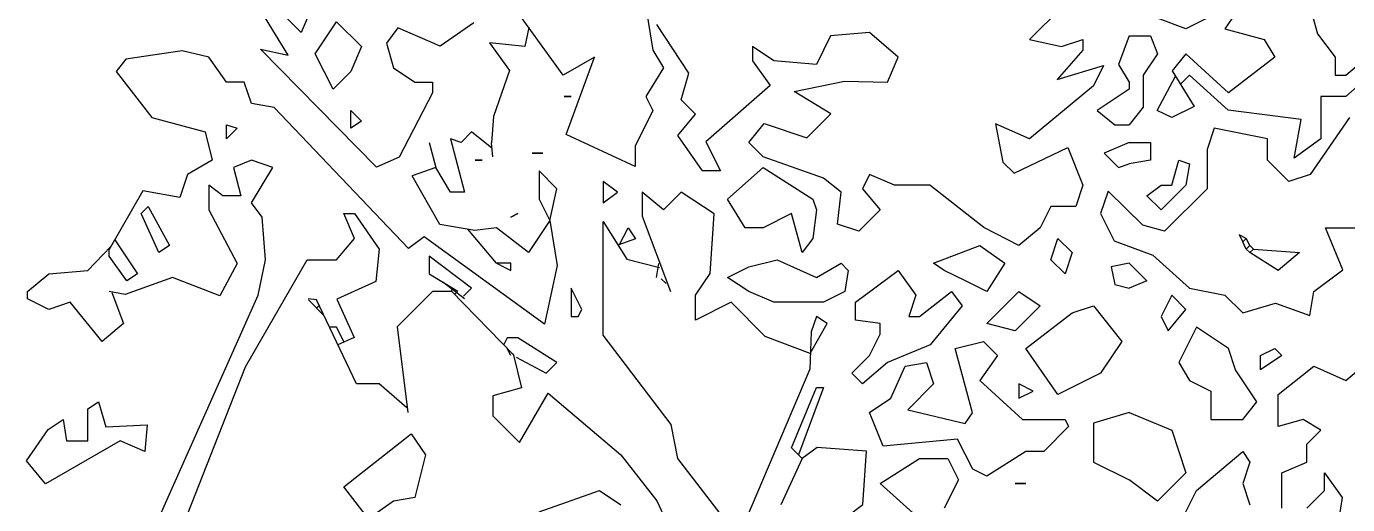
# Model space of a CAD drawing. Header units: millimetres. Extents: x 1211.91 to 1219.54, y 1029.16 to 1038.08.
# Drawn here: x 1213.86 to 1214.841, y 1036.323 to 1036.678 of the extents above; entities that cross this region are included whole.
import ezdxf

# ---------------------------------------------------------------- set-up
doc = ezdxf.new("R2010")
doc.units = ezdxf.units.MM
doc.header["$MEASUREMENT"] = 0
for name, color, linetype in [('Hojas01', 94, 'CONTINUOUS'), ('Hojas02', 62, 'CONTINUOUS'), ('Tronco', 34, 'CONTINUOUS')]:
    doc.layers.add(name, color=color, linetype=linetype)

msp = doc.modelspace()

# ---------------------------------------------------------------- linework, layer by layer
at = {"layer": 'Hojas01', "linetype": 'Continuous'}
for p, q in [((1214.0541, 1036.65697), (1214.01173, 1036.726)), ((1214.2583, 1036.64218), (1214.21738, 1036.69894)), ((1214.31968, 1036.69261), (1214.32496, 1036.66066)), ((1214.62896, 1036.69274), (1214.6048, 1036.66858)), ((1214.75528, 1036.68442), (1214.75, 1036.6765)), ((1214.81336, 1036.69234), (1214.81877, 1036.67281)), ((1214.13554, 1036.6773), (1214.12696, 1036.66594)), ((1214.16696, 1036.66357), (1214.13554, 1036.6773)), ((1214.19191, 1036.68099), (1214.16696, 1036.66357)), ((1214.23283, 1036.67756), (1214.22992, 1036.6633)), ((1214.35176, 1036.64364), (1214.328, 1036.6798)), ((1214.486, 1036.67386), (1214.45696, 1036.67122)), ((1214.50712, 1036.65538), (1214.486, 1036.67386)), ((1214.75, 1036.6765), (1214.77904, 1036.66858)), ((1214.12696, 1036.66594), (1214.13224, 1036.64746)), ((1214.22992, 1036.6633), (1214.20365, 1036.66621)), ((1214.20365, 1036.66621), (1214.21831, 1036.64548)), ((1214.45696, 1036.67122), (1214.4464, 1036.6501)), ((1214.6048, 1036.66858), (1214.62856, 1036.6633)), ((1214.62856, 1036.6633), (1214.6444, 1036.66858)), ((1214.6444, 1036.66858), (1214.6444, 1036.66066)), ((1214.77904, 1036.66858), (1214.78696, 1036.65538)), ((1214.81877, 1036.67281), (1214.83184, 1036.65538)), ((1213.97516, 1036.66027), (1213.93332, 1036.65406)), ((1213.99496, 1036.65538), (1213.97516, 1036.66027)), ((1214.00816, 1036.6369), (1213.99496, 1036.65538)), ((1214.03351, 1036.66146), (1214.0541, 1036.65697)), ((1214.28167, 1036.65552), (1214.2583, 1036.64218)), ((1214.26041, 1036.59796), (1214.28167, 1036.65552)), ((1214.32496, 1036.66066), (1214.33288, 1036.64746)), ((1214.41472, 1036.65274), (1214.39888, 1036.6633)), ((1214.39888, 1036.6633), (1214.39888, 1036.65274)), ((1214.4992, 1036.6369), (1214.50712, 1036.65538)), ((1214.6444, 1036.66066), (1214.62539, 1036.63888)), ((1214.72096, 1036.65802), (1214.7108, 1036.64535)), ((1214.75264, 1036.62898), (1214.72096, 1036.65802)), ((1214.78696, 1036.65538), (1214.75264, 1036.62898)), ((1214.83184, 1036.65538), (1214.83184, 1036.64218)), ((1214.83976, 1036.64218), (1214.8556, 1036.65538)), ((1213.93332, 1036.65406), (1213.92632, 1036.64482)), ((1213.92632, 1036.64482), (1213.95272, 1036.6105)), ((1214.13224, 1036.64746), (1214.14808, 1036.6369)), ((1214.21831, 1036.64548), (1214.20643, 1036.61143)), ((1214.33288, 1036.64746), (1214.31968, 1036.62634)), ((1214.39888, 1036.65274), (1214.41208, 1036.6344)), ((1214.4464, 1036.6501), (1214.41472, 1036.65274)), ((1214.62539, 1036.63888), (1214.65985, 1036.64931)), ((1214.65985, 1036.64931), (1214.65232, 1036.63426)), ((1214.7108, 1036.64535), (1214.72703, 1036.61882)), ((1214.86088, 1036.64482), (1214.83976, 1036.62634)), ((1214.02136, 1036.6369), (1214.00816, 1036.6369)), ((1214.02664, 1036.62106), (1214.02136, 1036.6369)), ((1214.14808, 1036.6369), (1214.16128, 1036.6369)), ((1214.16128, 1036.6369), (1214.16128, 1036.62885)), ((1214.34608, 1036.6237), (1214.35176, 1036.64364)), ((1214.43003, 1036.62991), (1214.46739, 1036.6377)), ((1214.46739, 1036.6377), (1214.4992, 1036.6369)), ((1214.69971, 1036.61578), (1214.71331, 1036.64139)), ((1214.7236, 1036.64218), (1214.71687, 1036.63545)), ((1214.75238, 1036.61605), (1214.7236, 1036.64218)), ((1214.83184, 1036.64218), (1214.83976, 1036.64218)), ((1214.16128, 1036.62885), (1214.13647, 1036.58107)), ((1214.31968, 1036.62634), (1214.32496, 1036.61578)), ((1214.41208, 1036.6344), (1214.3643, 1036.59242)), ((1214.45723, 1036.61341), (1214.43003, 1036.62991)), ((1214.65232, 1036.63426), (1214.6048, 1036.59466)), ((1214.83976, 1036.62634), (1214.82128, 1036.62634)), ((1214.82128, 1036.62634), (1214.82128, 1036.59466)), ((1214.04367, 1036.61816), (1214.02664, 1036.62106)), ((1214.32496, 1036.61578), (1214.31176, 1036.58938)), ((1214.35664, 1036.61314), (1214.34608, 1036.6237)), ((1214.7104, 1036.6105), (1214.69971, 1036.61578)), ((1214.72703, 1036.61882), (1214.7104, 1036.6105)), ((1214.8065, 1036.60905), (1214.75238, 1036.61605)), ((1213.95272, 1036.6105), (1213.99232, 1036.59994)), ((1214.20643, 1036.61143), (1214.20497, 1036.59189)), ((1214.34344, 1036.5973), (1214.35664, 1036.61314)), ((1214.39624, 1036.59202), (1214.40773, 1036.60628)), ((1214.40773, 1036.60628), (1214.43941, 1036.59559)), ((1214.43941, 1036.59559), (1214.45723, 1036.61341)), ((1214.6048, 1036.59466), (1214.57959, 1036.60588)), ((1214.57959, 1036.60588), (1214.585, 1036.5775)), ((1214.80135, 1036.58041), (1214.8065, 1036.60905)), ((1214.8424, 1036.6105), (1214.81336, 1036.56826)), ((1213.99232, 1036.59994), (1213.9976, 1036.57882)), ((1214.19032, 1036.59994), (1214.1824, 1036.59202)), ((1214.20537, 1036.58793), (1214.19032, 1036.59994)), ((1214.31176, 1036.5742), (1214.26041, 1036.59796)), ((1214.36192, 1036.5709), (1214.34344, 1036.5973)), ((1214.74208, 1036.60258), (1214.7368, 1036.58674)), ((1214.78168, 1036.59466), (1214.74208, 1036.60258)), ((1214.15864, 1036.59202), (1214.16366, 1036.57341)), ((1214.1824, 1036.59202), (1214.17448, 1036.59466)), ((1214.17448, 1036.59466), (1214.18504, 1036.55506)), ((1214.20616, 1036.58146), (1214.20497, 1036.59189)), ((1214.31176, 1036.58938), (1214.31176, 1036.5742)), ((1214.3643, 1036.59242), (1214.37512, 1036.5709)), ((1214.4068, 1036.58146), (1214.39624, 1036.59202)), ((1214.59332, 1036.56919), (1214.63318, 1036.58833)), ((1214.63318, 1036.58833), (1214.6444, 1036.56034)), ((1214.7368, 1036.58674), (1214.7368, 1036.5577)), ((1214.78168, 1036.57882), (1214.78168, 1036.59466)), ((1214.82128, 1036.59466), (1214.80135, 1036.58041)), ((1213.9976, 1036.57882), (1213.97912, 1036.56826)), ((1214.02664, 1036.57882), (1214.01344, 1036.57354)), ((1214.04248, 1036.57354), (1214.02664, 1036.57882)), ((1214.45168, 1036.56562), (1214.4068, 1036.58146)), ((1214.585, 1036.5775), (1214.59332, 1036.56919)), ((1214.79752, 1036.56298), (1214.78168, 1036.57882)), ((1213.97912, 1036.56826), (1213.97345, 1036.55124)), ((1214.01344, 1036.57354), (1214.01872, 1036.55242)), ((1214.16656, 1036.53117), (1214.1461, 1036.56734)), ((1214.17448, 1036.55506), (1214.16366, 1036.57341)), ((1214.25368, 1036.5577), (1214.24048, 1036.5709)), ((1214.24048, 1036.5709), (1214.24048, 1036.54978)), ((1214.37512, 1036.5709), (1214.36192, 1036.5709)), ((1214.486, 1036.56826), (1214.48072, 1036.5577)), ((1214.50448, 1036.56034), (1214.486, 1036.56826)), ((1214.81336, 1036.56826), (1214.79752, 1036.56298)), ((1213.94612, 1036.55612), (1213.92104, 1036.51243)), ((1213.97345, 1036.55124), (1213.94612, 1036.55612)), ((1214.00552, 1036.55242), (1213.99496, 1036.56034)), ((1213.99496, 1036.56034), (1213.99496, 1036.54186)), ((1214.2484, 1036.53394), (1214.25368, 1036.5577)), ((1214.46488, 1036.55506), (1214.45168, 1036.56562)), ((1214.48072, 1036.5577), (1214.49392, 1036.54186)), ((1214.53062, 1036.56034), (1214.50448, 1036.56034)), ((1214.57075, 1036.52893), (1214.53062, 1036.56034)), ((1214.6444, 1036.56034), (1214.63912, 1036.5445)), ((1214.7368, 1036.5577), (1214.70512, 1036.52602)), ((1214.01872, 1036.55242), (1214.00552, 1036.55242)), ((1214.18504, 1036.55506), (1214.17448, 1036.55506)), ((1214.24048, 1036.54978), (1214.2484, 1036.53394)), ((1214.33288, 1036.54186), (1214.31704, 1036.55506)), ((1214.31704, 1036.55506), (1214.31704, 1036.53738)), ((1214.34608, 1036.55506), (1214.33288, 1036.54186)), ((1214.37037, 1036.53896), (1214.34608, 1036.55506)), ((1214.46224, 1036.5313), (1214.46488, 1036.55506)), ((1214.66315, 1036.55586), (1214.6576, 1036.53922)), ((1214.68889, 1036.53064), (1214.66315, 1036.55586)), ((1213.99496, 1036.54186), (1214.01621, 1036.502)), ((1214.31704, 1036.53738), (1214.33816, 1036.48114)), ((1214.36747, 1036.49474), (1214.37037, 1036.53896)), ((1214.49392, 1036.54186), (1214.47808, 1036.52602)), ((1214.62064, 1036.5445), (1214.61272, 1036.52866)), ((1214.63912, 1036.5445), (1214.62064, 1036.5445)), ((1214.6576, 1036.53922), (1214.66763, 1036.51903)), ((1214.1927, 1036.52668), (1214.16656, 1036.53117)), ((1214.20867, 1036.50226), (1214.18755, 1036.52761)), ((1214.2088, 1036.52866), (1214.1927, 1036.52668)), ((1214.23256, 1036.51018), (1214.2088, 1036.52866)), ((1214.2484, 1036.53394), (1214.23256, 1036.51018)), ((1214.288, 1036.53328), (1214.30569, 1036.50517)), ((1214.30015, 1036.51612), (1214.30648, 1036.52866)), ((1214.30648, 1036.52866), (1214.31203, 1036.52035)), ((1214.47808, 1036.52602), (1214.46224, 1036.5313)), ((1214.59688, 1036.51546), (1214.57075, 1036.52893)), ((1214.61272, 1036.52866), (1214.59688, 1036.51546)), ((1214.70512, 1036.52602), (1214.68889, 1036.53064)), ((1214.83765, 1036.49738), (1214.82458, 1036.52866)), ((1214.82458, 1036.52866), (1214.86616, 1036.52866)), ((1213.92527, 1036.51969), (1213.94216, 1036.49434)), ((1214.31203, 1036.52035), (1214.29896, 1036.51573)), ((1214.66763, 1036.51903), (1214.69641, 1036.5082)), ((1213.9052, 1036.49698), (1213.92236, 1036.51467)), ((1213.92104, 1036.50754), (1213.92104, 1036.51335)), ((1213.93424, 1036.48906), (1213.92104, 1036.50754)), ((1214.69641, 1036.5082), (1214.7236, 1036.48378)), ((1214.01621, 1036.502), (1214.00315, 1036.47798)), ((1214.20867, 1036.5024), (1214.21936, 1036.49698)), ((1214.21936, 1036.50226), (1214.2088, 1036.50226)), ((1214.21936, 1036.49698), (1214.21936, 1036.50226)), ((1214.30569, 1036.50517), (1214.32985, 1036.4991)), ((1214.3276, 1036.4917), (1214.32945, 1036.50213)), ((1214.816, 1036.48114), (1214.83765, 1036.49738)), ((1213.86032, 1036.48114), (1213.87616, 1036.49434)), ((1213.87616, 1036.49434), (1213.9052, 1036.49698)), ((1213.96803, 1036.49157), (1213.93292, 1036.47903)), ((1213.94216, 1036.49434), (1213.93424, 1036.48906)), ((1214.00315, 1036.47798), (1213.96803, 1036.49157)), ((1214.33473, 1036.48708), (1214.33117, 1036.49078)), ((1214.35664, 1036.4785), (1214.36747, 1036.49474)), ((1213.86032, 1036.47586), (1213.86032, 1036.48114)), ((1213.93292, 1036.47903), (1213.92104, 1036.48114)), ((1213.92289, 1036.48048), (1213.9316, 1036.45738)), ((1214.35664, 1036.46002), (1214.35664, 1036.4785)), ((1214.7236, 1036.48378), (1214.75, 1036.4785)), ((1214.75, 1036.4785), (1214.7632, 1036.4653)), ((1214.8131, 1036.46332), (1214.816, 1036.48114)), ((1213.87616, 1036.46794), (1213.86032, 1036.47586)), ((1213.892, 1036.47322), (1213.87616, 1036.46794)), ((1213.91576, 1036.44418), (1213.892, 1036.47322)), ((1214.38304, 1036.47322), (1214.35664, 1036.46002)), ((1214.40839, 1036.44788), (1214.38304, 1036.47322)), ((1214.7632, 1036.4653), (1214.78749, 1036.47256)), ((1214.78749, 1036.47256), (1214.8131, 1036.46332)), ((1214.4464, 1036.46266), (1214.44257, 1036.45118)), ((1214.45432, 1036.45738), (1214.4464, 1036.46266)), ((1213.9316, 1036.45738), (1213.91576, 1036.44418)), ((1214.44257, 1036.45118), (1214.44152, 1036.42346)), ((1214.44205, 1036.43574), (1214.45432, 1036.45738)), ((1214.44191, 1036.43508), (1214.40839, 1036.44788)), ((1214.54949, 1036.4389), (1214.57048, 1036.44418)), ((1214.56243, 1036.39112), (1214.54949, 1036.4389)), ((1214.57048, 1036.44418), (1214.58104, 1036.43362)), ((1214.58104, 1036.43362), (1214.56784, 1036.41514)), ((1214.50184, 1036.40194), (1214.5124, 1036.4257)), ((1214.5124, 1036.4257), (1214.52824, 1036.42834)), ((1214.52824, 1036.42834), (1214.53352, 1036.4125)), ((1214.7896, 1036.40458), (1214.816, 1036.4257)), ((1214.816, 1036.4257), (1214.83976, 1036.41514)), ((1214.83976, 1036.41514), (1214.8556, 1036.42834)), ((1214.53352, 1036.4125), (1214.51438, 1036.39336)), ((1214.56784, 1036.41514), (1214.59952, 1036.3861)), ((1213.9052, 1036.39402), (1213.91312, 1036.3993)), ((1213.91312, 1036.3993), (1213.91853, 1036.38056)), ((1214.486, 1036.39138), (1214.50184, 1036.40194)), ((1214.7896, 1036.38082), (1214.7896, 1036.40458)), ((1213.9052, 1036.37026), (1213.9052, 1036.39402)), ((1214.49603, 1036.3663), (1214.486, 1036.39138)), ((1214.51438, 1036.39336), (1214.55702, 1036.38307)), ((1214.55702, 1036.38307), (1214.56243, 1036.39112)), ((1213.87563, 1036.37871), (1213.88672, 1036.3861)), ((1213.88672, 1036.3861), (1213.88936, 1036.37026)), ((1213.91853, 1036.38056), (1213.94916, 1036.38214)), ((1213.94916, 1036.38214), (1213.94757, 1036.36221)), ((1214.59952, 1036.3861), (1214.6312, 1036.3861)), ((1214.63384, 1036.38082), (1214.61536, 1036.36234)), ((1214.6312, 1036.3861), (1214.63384, 1036.38082)), ((1214.80808, 1036.3861), (1214.7896, 1036.38082)), ((1214.82128, 1036.37818), (1214.80808, 1036.3861)), ((1213.85953, 1036.35535), (1213.87563, 1036.37871)), ((1213.92909, 1036.37026), (1213.87379, 1036.33819)), ((1213.88936, 1036.37026), (1213.9052, 1036.37026)), ((1213.94757, 1036.36221), (1213.92909, 1036.37026)), ((1214.55134, 1036.37158), (1214.49603, 1036.3663)), ((1214.56256, 1036.34914), (1214.55134, 1036.37158)), ((1214.81072, 1036.36762), (1214.82128, 1036.37818)), ((1214.48085, 1036.32288), (1214.48376, 1036.36248)), ((1214.60216, 1036.36234), (1214.57312, 1036.34386)), ((1214.61536, 1036.36234), (1214.60216, 1036.36234)), ((1214.81072, 1036.35442), (1214.81072, 1036.36762)), ((1213.87379, 1036.33819), (1213.85953, 1036.35535)), ((1214.79224, 1036.3465), (1214.81072, 1036.35442)), ((1214.57312, 1036.34386), (1214.56256, 1036.34914)), ((1214.79224, 1036.3201), (1214.79224, 1036.3465)), ((1214.45855, 1036.30611), (1214.48085, 1036.32288))]:
    msp.add_line(p, q, dxfattribs=at)
at = {"layer": 'Hojas02', "linetype": 'Continuous'}
for p, q in [((1214.0636, 1036.67386), (1214.04512, 1036.69234)), ((1214.07152, 1036.69234), (1214.0636, 1036.67386)), ((1214.72096, 1036.6765), (1214.69984, 1036.68442)), ((1214.7368, 1036.68442), (1214.72096, 1036.6765)), ((1214.07416, 1036.65802), (1214.09, 1036.68178)), ((1214.09, 1036.68178), (1214.10848, 1036.6633)), ((1214.67872, 1036.67122), (1214.6708, 1036.6501)), ((1214.67872, 1036.67122), (1214.69456, 1036.67122)), ((1214.69456, 1036.67122), (1214.69984, 1036.65802)), ((1214.08736, 1036.63162), (1214.07416, 1036.65802)), ((1214.10848, 1036.6633), (1214.10056, 1036.64482)), ((1214.69984, 1036.65802), (1214.68928, 1036.64218)), ((1214.10056, 1036.64482), (1214.08736, 1036.63162)), ((1214.6708, 1036.6501), (1214.67872, 1036.6369)), ((1214.67872, 1036.6369), (1214.67872, 1036.63162)), ((1214.68928, 1036.64218), (1214.68928, 1036.61842)), ((1214.26424, 1036.62634), (1214.25896, 1036.62634)), ((1214.25896, 1036.62634), (1214.26424, 1036.62634)), ((1214.67872, 1036.63162), (1214.65496, 1036.61578)), ((1214.10056, 1036.60258), (1214.10056, 1036.61578)), ((1214.10056, 1036.61578), (1214.10848, 1036.60786)), ((1214.65496, 1036.61578), (1214.66816, 1036.60522)), ((1214.68928, 1036.61842), (1214.67872, 1036.60522)), ((1214.00816, 1036.59466), (1214.00816, 1036.60522)), ((1214.00816, 1036.60522), (1214.01608, 1036.60258)), ((1214.10848, 1036.60786), (1214.10056, 1036.60258)), ((1214.66816, 1036.60522), (1214.67872, 1036.60522)), ((1214.01608, 1036.60258), (1214.00816, 1036.59466)), ((1214.67872, 1036.59202), (1214.66024, 1036.5841)), ((1214.67872, 1036.59202), (1214.69456, 1036.59202)), ((1214.69456, 1036.59202), (1214.69456, 1036.57882)), ((1214.19824, 1036.57882), (1214.19296, 1036.57882)), ((1214.19296, 1036.57882), (1214.19824, 1036.57882)), ((1214.24312, 1036.5841), (1214.2352, 1036.5841)), ((1214.2352, 1036.5841), (1214.24312, 1036.5841)), ((1214.66024, 1036.5841), (1214.6708, 1036.57354)), ((1214.6708, 1036.57354), (1214.67872, 1036.57618)), ((1214.69456, 1036.57882), (1214.67872, 1036.57618)), ((1214.7104, 1036.56034), (1214.71568, 1036.57882)), ((1214.71568, 1036.57882), (1214.7236, 1036.57618)), ((1214.7236, 1036.57618), (1214.72096, 1036.56034)), ((1214.3804, 1036.54978), (1214.4068, 1036.57354)), ((1214.4068, 1036.57354), (1214.44376, 1036.54978)), ((1214.29856, 1036.55506), (1214.288, 1036.56298)), ((1214.288, 1036.56298), (1214.288, 1036.54714)), ((1214.69192, 1036.55242), (1214.70248, 1036.56034)), ((1214.72096, 1036.56034), (1214.70248, 1036.54186)), ((1214.70248, 1036.56034), (1214.7104, 1036.56034)), ((1214.288, 1036.54714), (1214.29856, 1036.55506)), ((1214.3936, 1036.52866), (1214.3804, 1036.54978)), ((1214.44376, 1036.54978), (1214.4464, 1036.54186)), ((1214.70248, 1036.54186), (1214.69192, 1036.55242)), ((1213.9448, 1036.53922), (1213.95008, 1036.5445)), ((1213.958, 1036.51018), (1213.9448, 1036.53922)), ((1213.95008, 1036.5445), (1213.96592, 1036.51546)), ((1214.22464, 1036.53922), (1214.21936, 1036.53658)), ((1214.21936, 1036.53658), (1214.22464, 1036.53922)), ((1214.42792, 1036.53922), (1214.4068, 1036.52866)), ((1214.43584, 1036.51018), (1214.42792, 1036.53922)), ((1214.4464, 1036.54186), (1214.44376, 1036.52074)), ((1214.4068, 1036.52866), (1214.3936, 1036.52866)), ((1214.44376, 1036.52074), (1214.43584, 1036.51018)), ((1214.62064, 1036.5049), (1214.62592, 1036.52074)), ((1214.62592, 1036.52074), (1214.63648, 1036.51018)), ((1214.76584, 1036.52074), (1214.76056, 1036.52338)), ((1214.76056, 1036.52338), (1214.7632, 1036.5181)), ((1214.76584, 1036.52074), (1214.7632, 1036.5181)), ((1214.76584, 1036.51282), (1214.7632, 1036.5181)), ((1214.76848, 1036.51546), (1214.76584, 1036.52074)), ((1213.96592, 1036.51546), (1213.958, 1036.51018)), ((1214.53352, 1036.50226), (1214.56784, 1036.51546)), ((1214.56784, 1036.51546), (1214.58632, 1036.50226)), ((1214.63648, 1036.51018), (1214.6312, 1036.49434)), ((1214.76848, 1036.51546), (1214.76584, 1036.51282)), ((1214.76848, 1036.51018), (1214.76584, 1036.51282)), ((1214.77112, 1036.51282), (1214.76848, 1036.51546)), ((1214.77112, 1036.51282), (1214.76848, 1036.51018)), ((1214.7896, 1036.49698), (1214.76848, 1036.51018)), ((1214.77112, 1036.51282), (1214.80544, 1036.51018)), ((1214.80544, 1036.51018), (1214.7896, 1036.49698)), ((1214.3804, 1036.4917), (1214.39624, 1036.49962)), ((1214.39624, 1036.49962), (1214.41736, 1036.5049)), ((1214.41736, 1036.5049), (1214.4464, 1036.4917)), ((1214.4464, 1036.4917), (1214.46488, 1036.50226)), ((1214.46488, 1036.50226), (1214.47016, 1036.49698)), ((1214.54144, 1036.49698), (1214.53352, 1036.50226)), ((1214.58632, 1036.50226), (1214.57312, 1036.48114)), ((1214.6312, 1036.49434), (1214.62064, 1036.5049)), ((1214.67872, 1036.50226), (1214.66552, 1036.49962)), ((1214.66552, 1036.49962), (1214.66816, 1036.48642)), ((1214.67872, 1036.50226), (1214.69192, 1036.48906)), ((1214.39624, 1036.48114), (1214.3804, 1036.4917)), ((1214.47016, 1036.49698), (1214.46752, 1036.48114)), ((1214.47544, 1036.47322), (1214.50712, 1036.49698)), ((1214.50712, 1036.49698), (1214.52032, 1036.4785)), ((1214.55728, 1036.48906), (1214.54144, 1036.49698)), ((1214.57312, 1036.48114), (1214.55728, 1036.48906)), ((1214.69192, 1036.48906), (1214.67872, 1036.48378)), ((1214.41472, 1036.47322), (1214.39624, 1036.48114)), ((1214.46752, 1036.48114), (1214.45168, 1036.47322)), ((1214.52032, 1036.4785), (1214.51504, 1036.46266)), ((1214.52296, 1036.46266), (1214.54672, 1036.48114)), ((1214.54672, 1036.48114), (1214.55464, 1036.47058)), ((1214.57312, 1036.45738), (1214.59688, 1036.48114)), ((1214.59688, 1036.48114), (1214.61272, 1036.47058)), ((1214.66816, 1036.48642), (1214.67872, 1036.48378)), ((1214.7104, 1036.4785), (1214.70248, 1036.46266)), ((1214.72096, 1036.46794), (1214.7104, 1036.4785)), ((1214.45168, 1036.47322), (1214.41472, 1036.47322)), ((1214.47544, 1036.46002), (1214.47544, 1036.47322)), ((1214.55464, 1036.47058), (1214.53088, 1036.44154)), ((1214.61272, 1036.47058), (1214.59424, 1036.4521)), ((1214.63648, 1036.4653), (1214.65232, 1036.47058)), ((1214.65232, 1036.47058), (1214.67344, 1036.44418)), ((1214.70776, 1036.4521), (1214.72096, 1036.46794)), ((1214.49392, 1036.45738), (1214.47544, 1036.46002)), ((1214.51504, 1036.46266), (1214.52296, 1036.46266)), ((1214.60216, 1036.4389), (1214.63648, 1036.4653)), ((1214.70248, 1036.46266), (1214.70776, 1036.4521)), ((1214.486, 1036.43362), (1214.49392, 1036.44946)), ((1214.49392, 1036.44946), (1214.49392, 1036.45738)), ((1214.59424, 1036.4521), (1214.57312, 1036.45738)), ((1214.72888, 1036.45474), (1214.71568, 1036.42834)), ((1214.75264, 1036.4389), (1214.72888, 1036.45474)), ((1214.53088, 1036.44154), (1214.4992, 1036.42834)), ((1214.62592, 1036.40458), (1214.60216, 1036.4389)), ((1214.67344, 1036.44418), (1214.6576, 1036.42042)), ((1214.75792, 1036.42306), (1214.75264, 1036.4389)), ((1214.7764, 1036.43362), (1214.78696, 1036.4389)), ((1214.78696, 1036.4389), (1214.79224, 1036.43362)), ((1214.4728, 1036.42042), (1214.486, 1036.43362)), ((1214.79224, 1036.43362), (1214.7764, 1036.42306)), ((1214.7764, 1036.42306), (1214.7764, 1036.43362)), ((1214.48072, 1036.4125), (1214.4728, 1036.42042)), ((1214.4992, 1036.42834), (1214.48072, 1036.4125)), ((1214.6576, 1036.42042), (1214.62592, 1036.40458)), ((1214.71568, 1036.42834), (1214.7236, 1036.41514)), ((1214.77376, 1036.3993), (1214.75792, 1036.42306)), ((1214.60744, 1036.40722), (1214.59688, 1036.4125)), ((1214.59688, 1036.4125), (1214.59688, 1036.40194)), ((1214.7236, 1036.41514), (1214.73944, 1036.40722)), ((1214.59688, 1036.40194), (1214.60744, 1036.40722)), ((1214.73944, 1036.40722), (1214.73944, 1036.3861)), ((1214.7632, 1036.3861), (1214.77376, 1036.3993)), ((1214.67872, 1036.39138), (1214.65232, 1036.38346)), ((1214.67872, 1036.39138), (1214.7104, 1036.37818)), ((1214.65232, 1036.38346), (1214.65232, 1036.35442)), ((1214.73944, 1036.3861), (1214.7632, 1036.3861)), ((1214.09528, 1036.33594), (1214.14544, 1036.37554)), ((1214.14544, 1036.37554), (1214.156, 1036.3597)), ((1214.7104, 1036.37818), (1214.72096, 1036.3465)), ((1214.72888, 1036.3333), (1214.7632, 1036.36234)), ((1214.7632, 1036.36234), (1214.76848, 1036.35442)), ((1214.156, 1036.3597), (1214.14808, 1036.32802)), ((1214.49392, 1036.33858), (1214.52296, 1036.35706)), ((1214.52296, 1036.35706), (1214.54408, 1036.35706)), ((1214.54408, 1036.35706), (1214.552, 1036.34122)), ((1214.65232, 1036.35442), (1214.67872, 1036.34122)), ((1214.76848, 1036.35442), (1214.7632, 1036.33858)), ((1214.552, 1036.34122), (1214.54144, 1036.3201)), ((1214.69984, 1036.32538), (1214.67872, 1036.34122)), ((1214.72096, 1036.3465), (1214.69984, 1036.32538)), ((1214.82392, 1036.3333), (1214.82392, 1036.3465)), ((1214.82392, 1036.3465), (1214.83712, 1036.32802)), ((1214.11376, 1036.31218), (1214.09528, 1036.33594)), ((1214.24048, 1036.31746), (1214.28536, 1036.3333)), ((1214.28536, 1036.3333), (1214.3012, 1036.32274)), ((1214.52296, 1036.31218), (1214.49392, 1036.33858)), ((1214.60216, 1036.33858), (1214.59424, 1036.33858)), ((1214.59424, 1036.33858), (1214.60216, 1036.33858)), ((1214.72096, 1036.31746), (1214.72888, 1036.3333)), ((1214.7632, 1036.33858), (1214.76848, 1036.32274)), ((1214.81072, 1036.3201), (1214.82392, 1036.3333)), ((1214.13224, 1036.32538), (1214.11376, 1036.31218)), ((1214.14808, 1036.32802), (1214.13224, 1036.32538)), ((1214.83712, 1036.32802), (1214.83448, 1036.31218))]:
    msp.add_line(p, q, dxfattribs=at)
at = {"layer": 'Tronco', "linetype": 'Continuous'}
for p, q in [((1214.1197, 1036.57381), (1214.03351, 1036.66146)), ((1214.14346, 1036.51322), (1214.04367, 1036.61816)), ((1214.13647, 1036.58107), (1214.1197, 1036.57381)), ((1214.02664, 1036.54714), (1214.04248, 1036.57354)), ((1214.16366, 1036.57341), (1214.1461, 1036.56734)), ((1214.03456, 1036.53658), (1214.02664, 1036.54714)), ((1214.0372, 1036.5049), (1214.03456, 1036.53658)), ((1214.1032, 1036.52074), (1214.09528, 1036.53922)), ((1214.09528, 1036.53922), (1214.1032, 1036.53922)), ((1214.1032, 1036.53922), (1214.12168, 1036.51282)), ((1214.2484, 1036.53394), (1214.25395, 1036.50068)), ((1214.288, 1036.4488), (1214.288, 1036.53328)), ((1214.09, 1036.5049), (1214.1032, 1036.52074)), ((1214.15495, 1036.52193), (1214.14346, 1036.51322)), ((1214.24444, 1036.45686), (1214.15495, 1036.52193)), ((1214.12168, 1036.51282), (1214.11904, 1036.48867)), ((1214.19032, 1036.48378), (1214.15864, 1036.50754)), ((1214.15864, 1036.50754), (1214.15864, 1036.49448)), ((1214.02229, 1036.42531), (1214.06822, 1036.5049)), ((1214.03179, 1036.4785), (1214.0372, 1036.5049)), ((1214.06822, 1036.5049), (1214.09, 1036.5049)), ((1214.25395, 1036.50068), (1214.24444, 1036.45686)), ((1214.11904, 1036.48867), (1214.09013, 1036.4756)), ((1214.15864, 1036.49448), (1214.18016, 1036.48154)), ((1214.18504, 1036.47586), (1214.16894, 1036.48827)), ((1213.94744, 1036.28935), (1214.03179, 1036.4785)), ((1214.16128, 1036.48114), (1214.13501, 1036.45488)), ((1214.17554, 1036.48114), (1214.16128, 1036.48114)), ((1214.17686, 1036.48352), (1214.17448, 1036.48114)), ((1214.222, 1036.43362), (1214.17501, 1036.48167)), ((1214.1795, 1036.48088), (1214.17765, 1036.47903)), ((1214.18425, 1036.47771), (1214.19032, 1036.48378)), ((1214.27216, 1036.46794), (1214.26424, 1036.48378)), ((1214.26424, 1036.48378), (1214.26424, 1036.46266)), ((1214.07509, 1036.47494), (1214.06888, 1036.47586)), ((1214.08063, 1036.46319), (1214.06901, 1036.47494)), ((1214.10479, 1036.4125), (1214.07509, 1036.47494)), ((1214.07707, 1036.47085), (1214.07509, 1036.46887)), ((1214.09013, 1036.4756), (1214.10307, 1036.44709)), ((1214.26952, 1036.46266), (1214.27216, 1036.46794)), ((1214.26424, 1036.46266), (1214.26952, 1036.46266)), ((1214.09, 1036.45474), (1214.08472, 1036.45474)), ((1214.09555, 1036.44366), (1214.09, 1036.45474)), ((1214.13501, 1036.45488), (1214.1428, 1036.39138)), ((1214.33843, 1036.38228), (1214.288, 1036.4488)), ((1214.10307, 1036.44709), (1214.09093, 1036.44154)), ((1214.21672, 1036.44682), (1214.21421, 1036.44181)), ((1214.22464, 1036.44682), (1214.21672, 1036.44682)), ((1214.21936, 1036.43362), (1214.21672, 1036.4389)), ((1214.25368, 1036.42834), (1214.22464, 1036.44682)), ((1214.22108, 1036.43481), (1214.22728, 1036.4096)), ((1214.22345, 1036.43244), (1214.24576, 1036.42042)), ((1213.96856, 1036.28842), (1214.02229, 1036.42531)), ((1214.24576, 1036.42042), (1214.25368, 1036.42834)), ((1214.44152, 1036.42346), (1214.38845, 1036.29872)), ((1214.12168, 1036.4125), (1214.10479, 1036.4125)), ((1214.14227, 1036.39482), (1214.12168, 1036.4125)), ((1214.22728, 1036.4096), (1214.20616, 1036.40366)), ((1214.42792, 1036.36498), (1214.4464, 1036.40986)), ((1214.45168, 1036.40986), (1214.4332, 1036.3597)), ((1214.4464, 1036.40986), (1214.45168, 1036.40986)), ((1214.20616, 1036.40366), (1214.20616, 1036.38874)), ((1214.22583, 1036.36908), (1214.24708, 1036.40564)), ((1214.24708, 1036.40564), (1214.3012, 1036.3597)), ((1214.20616, 1036.38874), (1214.22583, 1036.36908)), ((1214.34344, 1036.35706), (1214.33843, 1036.38228)), ((1214.43584, 1036.35706), (1214.42792, 1036.36498)), ((1214.44693, 1036.36538), (1214.43584, 1036.35706)), ((1214.48376, 1036.36248), (1214.44693, 1036.36538)), ((1214.3012, 1036.3597), (1214.32787, 1036.32552)), ((1214.38845, 1036.29872), (1214.34344, 1036.35706)), ((1214.43584, 1036.35706), (1214.42, 1036.32274)), ((1214.32787, 1036.32552), (1214.37261, 1036.23114))]:
    msp.add_line(p, q, dxfattribs=at)

doc.saveas('drawing.dxf')
